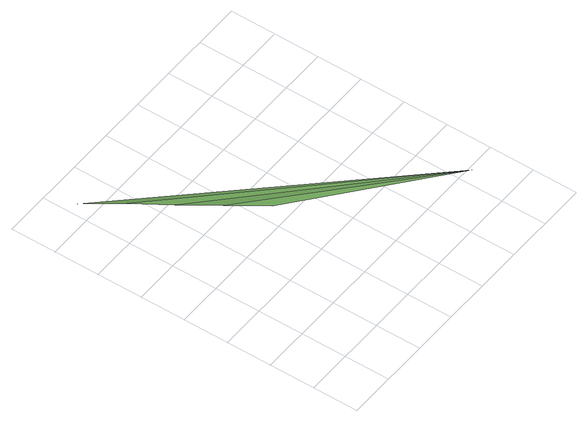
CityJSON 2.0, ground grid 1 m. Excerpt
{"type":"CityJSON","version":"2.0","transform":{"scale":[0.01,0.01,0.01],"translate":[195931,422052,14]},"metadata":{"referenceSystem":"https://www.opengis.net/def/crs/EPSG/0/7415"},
"CityObjects":{
"plantcover1":{"type":"PlantCover","attributes":{"3df_class":"Forest","bgt_fysiekvoorkomen":"groenvoorziening","bgt_status":"bestaand","identificatienamespace":"NL.IMGeo","begroeidterreindeeloptalud":"true","plus_fysiekvoorkomen":"gras- en kruidachtigen","relatievehoogteligging":0,"aantal_punten":0},"geometry":[{"type":"MultiSurface","lod":"1","boundaries":[[[0,1,2]],[[3,0,2]],[[0,3,4]],[[5,0,4]]]}]}
},
"vertices":[
[532,93,51],[26,640,50],[79,565,53],[131,490,51],[183,415,52],[235,340,52]
]}
